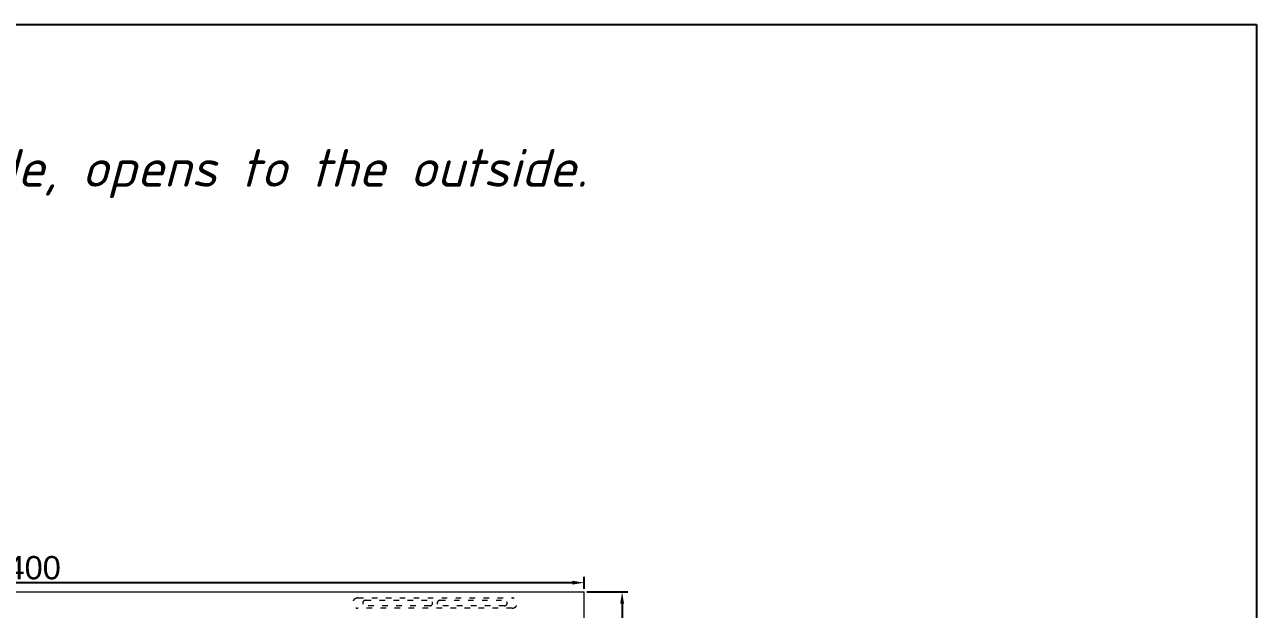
# Model space of a CAD drawing. Header units: millimetres. Extents: x 0 to 182016, y 11 to 3710.
# Drawn here: x 125452 to 128094, y 2455 to 3710 of the extents above; entities that cross this region are included whole.
import ezdxf

# ---------------------------------------------------------------- set-up
doc = ezdxf.new("R2010")
doc.units = ezdxf.units.MM
doc.linetypes.add('ACAD_ISO03W100', pattern=[30, 12, -18])
doc.styles.add('ROMANS', font='stylu.ttf', dxfattribs={"oblique": 15})
doc.styles.get("Standard").update_dxf_attribs({"font": 'arial.ttf'})
doc.dimstyles.new('Padidinti matmenys', dxfattribs={"dimscale": 10, "dimtxt": 5, "dimasz": 2.5, "dimexe": 1.25, "dimexo": 0.625, "dimtad": 1, "dimdec": 1, "dimtxsty": 'Standard', "dimcen": 2.5, "dimadec": 0, "dimazin": 0, "dimtfac": 1, "dimtdec": 1, "dimtmove": 0, "dimatfit": 3, "dimfxl": 1, "dimarcsym": 0})

# ---------------------------------------------------------------- blocks, each defined once
blk = doc.blocks.new('*D1819')
at = {"color": 0, "lineweight": -2, "transparency": 16777216}
for p, q in [((124251.8, 2498.8), (124251.8, 2524.9)), ((124276.8, 2512.4), (126626.8, 2512.4)), ((126651.8, 2498.8), (126651.8, 2524.9))]:
    blk.add_line(p, q, dxfattribs=at)
at = {"color": 0, "transparency": 16777216}
for points in [[(124276.8, 2516.6), (124276.8, 2508.3), (124251.8, 2512.4)], [(126626.8, 2516.6), (126626.8, 2508.3), (126651.8, 2512.4)]]:
    blk.add_solid(points, dxfattribs=at)
at = {"layer": 'Defpoints', "color": 0, "transparency": 16777216}
for p in [(126651.8, 2512.4), (124251.8, 2492.5), (126651.8, 2492.5)]:
    blk.add_point(p, dxfattribs=at)
at = {"color": 0, "lineweight": 5, "transparency": 16777216, "insert": (125451.8, 2544.2), "char_height": 50, "attachment_point": 5}
blk.add_mtext('2400', dxfattribs=at)
blk = doc.blocks.new('*D1859')
at = {"color": 0, "lineweight": -2, "transparency": 16777216}
for p, q in [((126658.1, 2492.5), (126746, 2492.5)), ((126733.5, 2467.5), (126733.5, 1167.5)), ((126698.1, 1142.5), (126746, 1142.5))]:
    blk.add_line(p, q, dxfattribs=at)
at = {"color": 0, "transparency": 16777216}
for points in [[(126729.4, 2467.5), (126737.7, 2467.5), (126733.5, 2492.5)], [(126729.4, 1167.5), (126737.7, 1167.5), (126733.5, 1142.5)]]:
    blk.add_solid(points, dxfattribs=at)
at = {"layer": 'Defpoints', "color": 0, "transparency": 16777216}
for p in [(126651.8, 2492.5), (126691.8, 1142.5), (126733.5, 1142.5)]:
    blk.add_point(p, dxfattribs=at)
at = {"color": 0, "lineweight": 5, "transparency": 16777216, "insert": (126701.7, 1802.5), "char_height": 50, "attachment_point": 5, "rotation": 90}
blk.add_mtext('1350', dxfattribs=at)
blk = doc.blocks.new('tv')
at = {"linetype": 'ACAD_ISO03W100', "lineweight": 5}
for p, q in [((29400.1, 41533.7), (29731.1, 41533.7)), ((29731.1, 41511.7), (29400.1, 41511.7))]:
    blk.add_line(p, q, dxfattribs=at)
for points in [[(29416.6, 41528.7), (29554.6, 41528.7, -1), (29554.6, 41516.7), (29416.6, 41516.7, -1)], [(29576.6, 41516.7, -1), (29576.6, 41528.7), (29714.6, 41528.7, -1), (29714.6, 41516.7)]]:
    blk.add_lwpolyline(points, format="xyb", close=True, dxfattribs=at)
for centre, start, end in [((29400.1, 41522.7), 90, 270), ((29731.1, 41522.7), 270, 90)]:
    blk.add_arc(centre, 11, start, end, dxfattribs=at)

msp = doc.modelspace()

# ---------------------------------------------------------------- linework, layer by layer
at = {"lineweight": 5}
for p in [(124251.8432431, 2492.5318997), (126651.832014, 1177.851279)]:
    msp.add_line(p, (126651.832014, 2492.5318997), dxfattribs=at)
msp.add_lwpolyline([(128094.0496199, 3710.4502728), (128094.0496199, 10.9108603), (122594.7342771, 10.9108603), (122594.7342771, 3710.4502728)], close=True)

# ---------------------------------------------------------------- block references
at = {"color": 1}
msp.add_blockref('tv', (96766.3755667, -39054.1509439), dxfattribs=at)

# ---------------------------------------------------------------- texts
at = {"lineweight": 0, "insert": (124240.9328174, 3443.1762634), "char_height": 80.838163663, "attachment_point": 1, "style": 'ROMANS'}
msp.add_mtext('{\\fISOCPEUR|b0|i0|c186|p34;Viewed from the outside, opens to the outside.}', dxfattribs=at)

# ---------------------------------------------------------------- dimensions: what is measured, and where the dimension line sits
at = {"color": 1, "lineweight": 5}
dim = msp.add_linear_dim(base=(126651.832014, 2512.4178891), p1=(124251.8432431, 2492.5318997), p2=(126651.832014, 2492.5318997), dimstyle='Padidinti matmenys', dxfattribs=at)
dim.commit()
dim.dimension.update_dxf_attribs({"geometry": '*D1819', "text_midpoint": (125451.8376285, 2544.1965385)})
dim = msp.add_linear_dim(base=(126733.5356424, 1142.5014505), p1=(126651.832014, 2492.5318997), p2=(126691.832014, 1142.5014505), angle=90, dimstyle='Padidinti matmenys', dxfattribs=at)
dim.commit()
dim.dimension.update_dxf_attribs({"geometry": '*D1859', "text_midpoint": (126733.5356424, 1802.5166751), "dimtype": 160})

doc.saveas('drawing.dxf')
